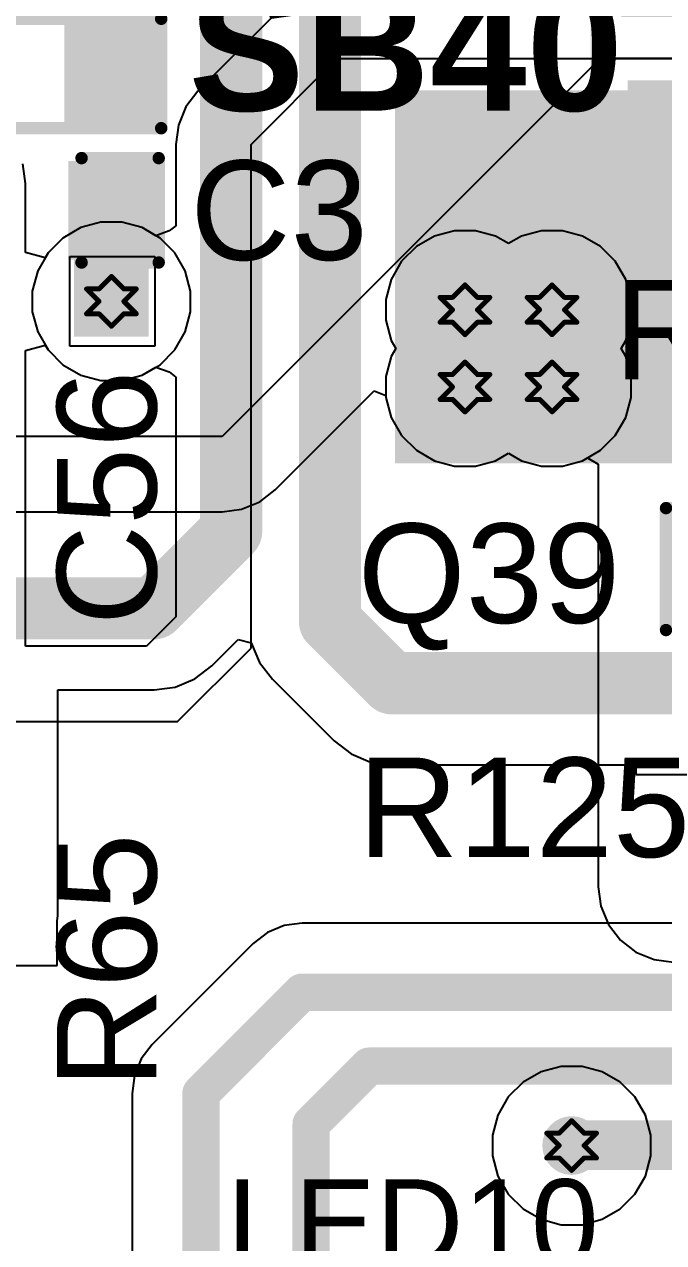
# Model space of a CAD drawing. Header units: inches. Extents: x -3 to 5437, y -3 to 5435.
# Drawn here: x 41.14 to 47.67, y 7.72 to 20.16 of the extents above; entities that cross this region are included whole.
import ezdxf

# ---------------------------------------------------------------- set-up
doc = ezdxf.new("R2010")
doc.units = ezdxf.units.IN
for name, color, linetype in [('Bottom Layer', 5, 'Continuous'), ('Bottom Solder', 6, 'Continuous'), ('Drill Drawing', 1, 'Continuous'), ('GND', 16, 'Continuous'), ('PWR', 76, 'Continuous'), ('Top Layer', 1, 'Continuous'), ('Top Overlay', 2, 'Continuous'), ('Top Paste', 8, 'Continuous'), ('Top Solder', 216, 'Continuous'), ('Via Holes', 16, 'Continuous')]:
    doc.layers.add(name, color=color, linetype=linetype)
doc.styles.add('Arial', font='', dxfattribs={"height": 0.2})
doc.styles.add('Arial_Bold', font='', dxfattribs={"height": 0.2})
doc.styles.get('Arial').set_extended_font_data('Arial')
doc.styles.get('Arial_Bold').set_extended_font_data('Arial', bold=True)

# ---------------------------------------------------------------- blocks, each defined once
blk = doc.blocks.new('SOT23_3_151')
at = {"layer": 'Top Layer'}
for points in [[(0.4, 0.675), (-0.4, 0.675), (-0.4, 1.475), (0.4, 1.475)], [(-0.55, -1.475), (-1.35, -1.475), (-1.35, -0.675), (-0.55, -0.675)], [(1.35, -1.475), (0.55, -1.475), (0.55, -0.675), (1.35, -0.675)]]:
    blk.add_hatch(color=1, dxfattribs=at).paths.add_polyline_path(points)
at = {"layer": 'Top Paste'}
for points in [[(0.4, 0.675), (-0.4, 0.675), (-0.4, 1.475), (0.4, 1.475)], [(-0.55, -1.475), (-1.35, -1.475), (-1.35, -0.675), (-0.55, -0.675)], [(1.35, -1.475), (0.55, -1.475), (0.55, -0.675), (1.35, -0.675)]]:
    blk.add_hatch(color=8, dxfattribs=at).paths.add_polyline_path(points)
at = {"layer": 'Top Solder'}
for points in [[(0.501, 0.573), (-0.502, 0.573), (-0.502, 1.577), (0.501, 1.577)], [(-0.449, -1.577), (-1.452, -1.577), (-1.452, -0.573), (-0.449, -0.573)], [(1.451, -1.577), (0.448, -1.577), (0.448, -0.573), (1.451, -0.573)]]:
    blk.add_hatch(color=216, dxfattribs=at).paths.add_polyline_path(points)
at = {"layer": 'Top Overlay'}
for points in [[(-1.55, 0.737, 0.127, 0.127, 0), (-0.661, 0.737, 0.127, 0.127, 0)], [(-1.55, -0.508, 0.127, 0.127, 0), (-1.55, 0.737, 0.127, 0.127, 0)], [(0.66, 0.737, 0.127, 0.127, 0), (1.549, 0.737, 0.127, 0.127, 0)], [(1.549, -0.508, 0.127, 0.127, 0), (1.549, 0.737, 0.127, 0.127, 0)], [(-0.28, -0.737, 0.127, 0.127, 0), (0.279, -0.737, 0.127, 0.127, 0)]]:
    blk.add_lwpolyline(points, format="xyseb", dxfattribs=at)
for points in [[(-1.581, 0.737, 0.0635, 0.0635, 1), (-1.518, 0.737, 0.0635, 0.0635, 1)], [(-1.581, 0.737, 0.0635, 0.0635, 1), (-1.518, 0.737, 0.0635, 0.0635, 1)], [(-0.692, 0.737, 0.0635, 0.0635, 1), (-0.629, 0.737, 0.0635, 0.0635, 1)], [(0.628, 0.737, 0.0635, 0.0635, 1), (0.692, 0.737, 0.0635, 0.0635, 1)], [(1.517, 0.737, 0.0635, 0.0635, 1), (1.581, 0.737, 0.0635, 0.0635, 1)], [(1.517, 0.737, 0.0635, 0.0635, 1), (1.581, 0.737, 0.0635, 0.0635, 1)], [(-1.581, -0.508, 0.0635, 0.0635, 1), (-1.518, -0.508, 0.0635, 0.0635, 1)], [(1.517, -0.508, 0.0635, 0.0635, 1), (1.581, -0.508, 0.0635, 0.0635, 1)], [(-0.311, -0.737, 0.0635, 0.0635, 1), (-0.248, -0.737, 0.0635, 0.0635, 1)], [(0.247, -0.737, 0.0635, 0.0635, 1), (0.311, -0.737, 0.0635, 0.0635, 1)], [(-1.575, -1.118, 0.25, 0.25, 1), (-1.727, -1.118, 0.25, 0.25, 1)], [(-1.79, -1.118, 0.125, 0.125, 1), (-1.665, -1.118, 0.125, 0.125, 1)], [(-1.637, -1.118, 0.125, 0.125, 1), (-1.512, -1.118, 0.125, 0.125, 1)]]:
    blk.add_lwpolyline(points, format="xyseb", close=True, dxfattribs=at)
blk = doc.blocks.new('P____DI__5_154')
at = {"layer": 'Top Layer'}
for points in [[(-1.68, 4.421), (1.68, 4.421), (1.68, -0.439), (-1.68, -0.439)], [(-1.615, -1.291), (-0.225, -1.291), (-0.225, -2.691), (-1.615, -2.691)], [(0.225, -1.291), (1.615, -1.291), (1.615, -2.691), (0.225, -2.691)]]:
    blk.add_hatch(color=1, dxfattribs=at).paths.add_polyline_path(points)
at = {"layer": 'Top Paste'}
for points in [[(-1.68, 4.421), (1.68, 4.421), (1.68, -0.439), (-1.68, -0.439)], [(-1.615, -1.291), (-0.225, -1.291), (-0.225, -2.691), (-1.615, -2.691)], [(0.225, -1.291), (1.615, -1.291), (1.615, -2.691), (0.225, -2.691)]]:
    blk.add_hatch(color=8, dxfattribs=at).paths.add_polyline_path(points)
at = {"layer": 'Top Solder'}
for points in [[(-1.782, 4.523), (1.782, 4.523), (1.782, -0.541), (-1.782, -0.541)], [(-1.717, -1.189), (-0.123, -1.189), (-0.123, -2.793), (-1.717, -2.793)], [(0.123, -1.189), (1.717, -1.189), (1.717, -2.793), (0.123, -2.793)]]:
    blk.add_hatch(color=216, dxfattribs=at).paths.add_polyline_path(points)
at = {"layer": 'Top Overlay'}
for points in [[(-2.032, 3.505, 0.127, 0.127, 0), (-1.854, 3.505, 0.127, 0.127, 0)], [(-2.032, -1.118, 0.127, 0.127, 0), (-2.032, 3.505, 0.127, 0.127, 0)], [(1.854, 3.505, 0.127, 0.127, 0), (2.032, 3.505, 0.127, 0.127, 0)], [(2.032, -1.118, 0.127, 0.127, 0), (2.032, 3.505, 0.127, 0.127, 0)]]:
    blk.add_lwpolyline(points, format="xyseb", dxfattribs=at)
for points in [[(-2.064, 3.505, 0.0635, 0.0635, 1), (-2, 3.505, 0.0635, 0.0635, 1)], [(-2.064, 3.505, 0.0635, 0.0635, 1), (-2, 3.505, 0.0635, 0.0635, 1)], [(-1.886, 3.505, 0.0635, 0.0635, 1), (-1.822, 3.505, 0.0635, 0.0635, 1)], [(1.822, 3.505, 0.0635, 0.0635, 1), (1.886, 3.505, 0.0635, 0.0635, 1)], [(2, 3.505, 0.0635, 0.0635, 1), (2.064, 3.505, 0.0635, 0.0635, 1)], [(2, 3.505, 0.0635, 0.0635, 1), (2.064, 3.505, 0.0635, 0.0635, 1)], [(-2.064, -1.118, 0.0635, 0.0635, 1), (-2, -1.118, 0.0635, 0.0635, 1)], [(2, -1.118, 0.0635, 0.0635, 1), (2.064, -1.118, 0.0635, 0.0635, 1)], [(-1.905, -2.108, 0.254, 0.254, 1), (-2.159, -2.108, 0.254, 0.254, 1)], [(-2.223, -2.108, 0.127, 0.127, 1), (-2.095, -2.108, 0.127, 0.127, 1)], [(-1.968, -2.108, 0.127, 0.127, 1), (-1.841, -2.108, 0.127, 0.127, 1)]]:
    blk.add_lwpolyline(points, format="xyseb", close=True, dxfattribs=at)
blk = doc.blocks.new('S______B______243')
at = {"layer": 'Top Layer'}
for points in [[(-1.143, -0.4445), (-1.143, 0.4445), (-0.381, 0.4445), (-0.381, -0.4445)], [(0.381, -0.4445), (0.381, 0.4445), (1.143, 0.4445), (1.143, -0.4445)]]:
    blk.add_hatch(color=1, dxfattribs=at).paths.add_polyline_path(points)
at = {"layer": 'Top Paste'}
for points in [[(-1.143, -0.4445), (-1.143, 0.4445), (-0.381, 0.4445), (-0.381, -0.4445)], [(0.381, -0.4445), (0.381, 0.4445), (1.143, 0.4445), (1.143, -0.4445)]]:
    blk.add_hatch(color=8, dxfattribs=at).paths.add_polyline_path(points)
at = {"layer": 'Top Solder'}
for points in [[(-1.2446, -0.5461), (-1.2446, 0.5461), (-0.2794, 0.5461), (-0.2794, -0.5461)], [(0.2794, -0.5461), (0.2794, 0.5461), (1.2446, 0.5461), (1.2446, -0.5461)]]:
    blk.add_hatch(color=216, dxfattribs=at).paths.add_polyline_path(points)
at = {"layer": 'Top Overlay'}
for points in [[(-1.27, 0.5588, 0.127, 0.127, 0), (1.27, 0.5588, 0.127, 0.127, 0)], [(-1.27, -0.5588, 0.127, 0.127, 0), (-1.27, 0.5588, 0.127, 0.127, 0)], [(1.27, -0.5588, 0.127, 0.127, 0), (1.27, 0.5588, 0.127, 0.127, 0)], [(-1.27, -0.5588, 0.127, 0.127, 0), (1.27, -0.5588, 0.127, 0.127, 0)]]:
    blk.add_lwpolyline(points, format="xyseb", dxfattribs=at)
for points in [[(-1.30175, 0.5588, 0.0635, 0.0635, 1), (-1.23825, 0.5588, 0.0635, 0.0635, 1)], [(-1.30175, 0.5588, 0.0635, 0.0635, 1), (-1.23825, 0.5588, 0.0635, 0.0635, 1)], [(1.23825, 0.5588, 0.0635, 0.0635, 1), (1.30175, 0.5588, 0.0635, 0.0635, 1)], [(1.23825, 0.5588, 0.0635, 0.0635, 1), (1.30175, 0.5588, 0.0635, 0.0635, 1)], [(-1.30175, -0.5588, 0.0635, 0.0635, 1), (-1.23825, -0.5588, 0.0635, 0.0635, 1)], [(-1.30175, -0.5588, 0.0635, 0.0635, 1), (-1.23825, -0.5588, 0.0635, 0.0635, 1)], [(1.23825, -0.5588, 0.0635, 0.0635, 1), (1.30175, -0.5588, 0.0635, 0.0635, 1)], [(1.23825, -0.5588, 0.0635, 0.0635, 1), (1.30175, -0.5588, 0.0635, 0.0635, 1)]]:
    blk.add_lwpolyline(points, format="xyseb", close=True, dxfattribs=at)
blk = doc.blocks.new('C__0603_269')
at = {"layer": 'Top Layer'}
for points in [[(-0.381, 0.445), (-0.381, -0.445), (-1.143, -0.445), (-1.143, 0.445)], [(1.143, 0.445), (1.143, -0.445), (0.381, -0.445), (0.381, 0.445)]]:
    blk.add_hatch(color=1, dxfattribs=at).paths.add_polyline_path(points)
at = {"layer": 'Top Paste'}
for points in [[(-0.381, 0.445), (-0.381, -0.445), (-1.143, -0.445), (-1.143, 0.445)], [(1.143, 0.445), (1.143, -0.445), (0.381, -0.445), (0.381, 0.445)]]:
    blk.add_hatch(color=8, dxfattribs=at).paths.add_polyline_path(points)
at = {"layer": 'Top Solder'}
for points in [[(-0.321, 0.504), (-0.321, -0.504), (-1.203, -0.504), (-1.203, 0.504)], [(1.203, 0.504), (1.203, -0.504), (0.321, -0.504), (0.321, 0.504)]]:
    blk.add_hatch(color=216, dxfattribs=at).paths.add_polyline_path(points)
at = {"layer": 'Top Overlay'}
for points in [[(-1.245, -0.533, 0.127, 0.127, 0), (-1.245, 0.533, 0.127, 0.127, 0)], [(-1.245, 0.533, 0.127, 0.127, 0), (-0.457, 0.533, 0.127, 0.127, 0)], [(0.457, 0.533, 0.127, 0.127, 0), (1.245, 0.533, 0.127, 0.127, 0)], [(1.245, -0.533, 0.127, 0.127, 0), (1.245, 0.533, 0.127, 0.127, 0)], [(-1.245, -0.533, 0.127, 0.127, 0), (-0.457, -0.533, 0.127, 0.127, 0)], [(0.457, -0.533, 0.127, 0.127, 0), (1.245, -0.533, 0.127, 0.127, 0)]]:
    blk.add_lwpolyline(points, format="xyseb", dxfattribs=at)
for points in [[(-1.276, 0.533, 0.0635, 0.0635, 1), (-1.213, 0.533, 0.0635, 0.0635, 1)], [(-1.276, 0.533, 0.0635, 0.0635, 1), (-1.213, 0.533, 0.0635, 0.0635, 1)], [(-0.489, 0.533, 0.0635, 0.0635, 1), (-0.425, 0.533, 0.0635, 0.0635, 1)], [(0.425, 0.533, 0.0635, 0.0635, 1), (0.489, 0.533, 0.0635, 0.0635, 1)], [(1.213, 0.533, 0.0635, 0.0635, 1), (1.276, 0.533, 0.0635, 0.0635, 1)], [(1.213, 0.533, 0.0635, 0.0635, 1), (1.276, 0.533, 0.0635, 0.0635, 1)], [(-1.276, -0.533, 0.0635, 0.0635, 1), (-1.213, -0.533, 0.0635, 0.0635, 1)], [(-1.276, -0.533, 0.0635, 0.0635, 1), (-1.213, -0.533, 0.0635, 0.0635, 1)], [(-0.489, -0.533, 0.0635, 0.0635, 1), (-0.425, -0.533, 0.0635, 0.0635, 1)], [(0.425, -0.533, 0.0635, 0.0635, 1), (0.489, -0.533, 0.0635, 0.0635, 1)], [(1.213, -0.533, 0.0635, 0.0635, 1), (1.276, -0.533, 0.0635, 0.0635, 1)], [(1.213, -0.533, 0.0635, 0.0635, 1), (1.276, -0.533, 0.0635, 0.0635, 1)]]:
    blk.add_lwpolyline(points, format="xyseb", close=True, dxfattribs=at)

msp = doc.modelspace()

# ---------------------------------------------------------------- hatches: boundary and pattern name
at = {"layer": 'Bottom Layer'}
h = msp.add_hatch(color=5, dxfattribs=at)
edge = h.paths.add_edge_path()
edge.add_arc((42.034, 17.333), 0.3, 0, 360)
h = msp.add_hatch(color=5, dxfattribs=at)
edge = h.paths.add_edge_path()
edge.add_arc((45.644, 17.247), 0.3, 0, 360)
h = msp.add_hatch(color=5, dxfattribs=at)
edge = h.paths.add_edge_path()
edge.add_arc((46.533, 17.247), 0.3, 0, 360)
h = msp.add_hatch(color=5, dxfattribs=at)
edge = h.paths.add_edge_path()
edge.add_arc((45.644, 16.459), 0.3, 0, 360)
h = msp.add_hatch(color=5, dxfattribs=at)
edge = h.paths.add_edge_path()
edge.add_arc((46.533, 16.459), 0.3, 0, 360)
h = msp.add_hatch(color=5, dxfattribs=at)
edge = h.paths.add_edge_path()
edge.add_arc((46.733, 8.713), 0.3, 0, 360)
at = {"layer": 'Bottom Solder'}
h = msp.add_hatch(color=6, dxfattribs=at)
edge = h.paths.add_edge_path()
edge.add_arc((42.034, 17.333), 0.15, 0, 360)
h = msp.add_hatch(color=6, dxfattribs=at)
edge = h.paths.add_edge_path()
edge.add_arc((45.644, 17.247), 0.15, 0, 360)
h = msp.add_hatch(color=6, dxfattribs=at)
edge = h.paths.add_edge_path()
edge.add_arc((46.533, 17.247), 0.15, 0, 360)
h = msp.add_hatch(color=6, dxfattribs=at)
edge = h.paths.add_edge_path()
edge.add_arc((45.644, 16.459), 0.15, 0, 360)
h = msp.add_hatch(color=6, dxfattribs=at)
edge = h.paths.add_edge_path()
edge.add_arc((46.533, 16.459), 0.15, 0, 360)
h = msp.add_hatch(color=6, dxfattribs=at)
edge = h.paths.add_edge_path()
edge.add_arc((46.733, 8.713), 0.15, 0, 360)
at = {"layer": 'GND'}
h = msp.add_hatch(color=16, dxfattribs=at)
edge = h.paths.add_edge_path()
edge.add_arc((42.034, 17.333), 0.3, 0, 360)
h = msp.add_hatch(color=16, dxfattribs=at)
edge = h.paths.add_edge_path()
edge.add_arc((45.644, 17.247), 0.3, 0, 360)
h = msp.add_hatch(color=16, dxfattribs=at)
edge = h.paths.add_edge_path()
edge.add_arc((46.533, 17.247), 0.3, 0, 360)
h = msp.add_hatch(color=16, dxfattribs=at)
edge = h.paths.add_edge_path()
edge.add_arc((45.644, 16.459), 0.3, 0, 360)
h = msp.add_hatch(color=16, dxfattribs=at)
edge = h.paths.add_edge_path()
edge.add_arc((46.533, 16.459), 0.3, 0, 360)
h = msp.add_hatch(color=16, dxfattribs=at)
edge = h.paths.add_edge_path()
edge.add_arc((46.733, 8.713), 0.3, 0, 360)
at = {"layer": 'PWR'}
h = msp.add_hatch(color=76, dxfattribs=at)
edge = h.paths.add_edge_path()
edge.add_arc((42.034, 17.333), 0.3, 0, 360)
h = msp.add_hatch(color=76, dxfattribs=at)
edge = h.paths.add_edge_path()
edge.add_arc((45.644, 17.247), 0.3, 0, 360)
h = msp.add_hatch(color=76, dxfattribs=at)
edge = h.paths.add_edge_path()
edge.add_arc((46.533, 17.247), 0.3, 0, 360)
h = msp.add_hatch(color=76, dxfattribs=at)
edge = h.paths.add_edge_path()
edge.add_arc((45.644, 16.459), 0.3, 0, 360)
h = msp.add_hatch(color=76, dxfattribs=at)
edge = h.paths.add_edge_path()
edge.add_arc((46.533, 16.459), 0.3, 0, 360)
h = msp.add_hatch(color=76, dxfattribs=at)
edge = h.paths.add_edge_path()
edge.add_arc((46.733, 8.713), 0.3, 0, 360)
at = {"layer": 'Top Layer'}
for points in [[(41.653, 19.216), (42.415, 19.216), (42.415, 24.965), (41.653, 24.965)], [(44.929, 15.679), (48.273, 15.679), (48.273, 19.488), (44.929, 19.488)], [(44.929, 17.311), (51.216, 17.311), (51.216, 19.488), (44.929, 19.488)], [(41.653, 16.973), (42.415, 16.973), (42.415, 18.708), (41.653, 18.708)]]:
    msp.add_hatch(color=1, dxfattribs=at).paths.add_polyline_path(points)
h = msp.add_hatch(color=1, dxfattribs=at)
edge = h.paths.add_edge_path()
edge.add_arc((42.034, 17.333), 0.3, 0, 360)
h = msp.add_hatch(color=1, dxfattribs=at)
edge = h.paths.add_edge_path()
edge.add_arc((45.644, 17.247), 0.3, 0, 360)
h = msp.add_hatch(color=1, dxfattribs=at)
edge = h.paths.add_edge_path()
edge.add_arc((46.533, 17.247), 0.3, 0, 360)
h = msp.add_hatch(color=1, dxfattribs=at)
edge = h.paths.add_edge_path()
edge.add_arc((45.644, 16.459), 0.3, 0, 360)
h = msp.add_hatch(color=1, dxfattribs=at)
edge = h.paths.add_edge_path()
edge.add_arc((46.533, 16.459), 0.3, 0, 360)
h = msp.add_hatch(color=1, dxfattribs=at)
edge = h.paths.add_edge_path()
edge.add_arc((46.733, 8.713), 0.3, 0, 360)
at = {"layer": 'Top Solder'}
h = msp.add_hatch(color=216, dxfattribs=at)
edge = h.paths.add_edge_path()
edge.add_arc((42.034, 17.333), 0.15, 0, 360)
h = msp.add_hatch(color=216, dxfattribs=at)
edge = h.paths.add_edge_path()
edge.add_arc((45.644, 17.247), 0.15, 0, 360)
h = msp.add_hatch(color=216, dxfattribs=at)
edge = h.paths.add_edge_path()
edge.add_arc((46.533, 17.247), 0.15, 0, 360)
h = msp.add_hatch(color=216, dxfattribs=at)
edge = h.paths.add_edge_path()
edge.add_arc((45.644, 16.459), 0.15, 0, 360)
h = msp.add_hatch(color=216, dxfattribs=at)
edge = h.paths.add_edge_path()
edge.add_arc((46.533, 16.459), 0.15, 0, 360)
h = msp.add_hatch(color=216, dxfattribs=at)
edge = h.paths.add_edge_path()
edge.add_arc((46.733, 8.713), 0.15, 0, 360)
at = {"layer": 'Via Holes'}
h = msp.add_hatch(color=7, dxfattribs=at)
edge = h.paths.add_edge_path()
edge.add_arc((42.034, 17.333), 0.15, 0, 360)
h = msp.add_hatch(color=7, dxfattribs=at)
edge = h.paths.add_edge_path()
edge.add_arc((45.644, 17.247), 0.15, 0, 360)
h = msp.add_hatch(color=7, dxfattribs=at)
edge = h.paths.add_edge_path()
edge.add_arc((46.533, 17.247), 0.15, 0, 360)
h = msp.add_hatch(color=7, dxfattribs=at)
edge = h.paths.add_edge_path()
edge.add_arc((45.644, 16.459), 0.15, 0, 360)
h = msp.add_hatch(color=7, dxfattribs=at)
edge = h.paths.add_edge_path()
edge.add_arc((46.533, 16.459), 0.15, 0, 360)
h = msp.add_hatch(color=7, dxfattribs=at)
edge = h.paths.add_edge_path()
edge.add_arc((46.733, 8.713), 0.15, 0, 360)

# ---------------------------------------------------------------- linework, layer by layer
at = {"layer": 'Bottom Layer'}
for p, q in [((47.023, 19.812), (43.163, 15.952)), ((51.636, 19.812), (47.023, 19.812)), ((41.722, 18.086), (41.538, 17.979)), ((41.927, 18.141), (41.722, 18.086)), ((42.14, 18.141), (41.927, 18.141)), ((42.346, 18.086), (42.14, 18.141)), ((42.53, 17.979), (42.346, 18.086)), ((41.538, 17.979), (41.387, 17.829)), ((42.68, 17.829), (42.53, 17.979)), ((41.387, 17.829), (41.281, 17.645)), ((42.787, 17.645), (42.68, 17.829)), ((41.281, 17.645), (41.226, 17.439)), ((42.842, 17.439), (42.787, 17.645)), ((41.226, 17.439), (41.226, 17.226)), ((42.842, 17.226), (42.842, 17.439)), ((41.226, 17.226), (41.281, 17.021)), ((42.787, 17.021), (42.842, 17.226)), ((41.281, 17.021), (41.387, 16.837)), ((42.68, 16.837), (42.787, 17.021)), ((41.387, 16.837), (41.538, 16.686)), ((42.53, 16.686), (42.68, 16.837)), ((41.538, 16.686), (41.722, 16.58)), ((42.346, 16.58), (42.53, 16.686)), ((41.722, 16.58), (41.927, 16.525)), ((42.14, 16.525), (42.346, 16.58)), ((41.927, 16.525), (42.14, 16.525)), ((43.707, 15.409), (44.718, 16.42)), ((44.718, 16.42), (44.836, 16.372)), ((44.836, 16.372), (44.836, 16.353)), ((44.836, 16.353), (44.891, 16.147)), ((44.891, 16.147), (44.997, 15.963)), ((43.163, 15.952), (40.386, 15.952)), ((44.997, 15.963), (45.148, 15.813)), ((45.148, 15.813), (45.332, 15.706)), ((45.332, 15.706), (45.537, 15.651)), ((45.75, 15.651), (45.956, 15.706)), ((45.956, 15.706), (46.088, 15.783)), ((46.088, 15.783), (46.221, 15.706)), ((46.221, 15.706), (46.426, 15.651)), ((46.639, 15.651), (46.845, 15.706)), ((46.845, 15.706), (46.895, 15.736)), ((46.895, 15.736), (47.005, 15.672)), ((45.537, 15.651), (45.75, 15.651)), ((46.426, 15.651), (46.639, 15.651)), ((47.005, 15.672), (47.005, 11.355)), ((43.548, 15.286), (43.707, 15.409)), ((40.386, 15.183), (43.163, 15.183)), ((43.163, 15.183), (43.362, 15.21)), ((43.362, 15.21), (43.548, 15.286)), ((47.005, 11.355), (47.032, 11.156)), ((47.032, 11.156), (47.108, 10.97)), ((47.108, 10.97), (47.231, 10.811)), ((47.231, 10.811), (47.39, 10.689)), ((47.39, 10.689), (47.575, 10.612)), ((47.575, 10.612), (47.774, 10.586)), ((46.421, 9.466), (46.237, 9.36)), ((46.626, 9.521), (46.421, 9.466)), ((46.839, 9.521), (46.626, 9.521)), ((47.045, 9.466), (46.839, 9.521)), ((47.229, 9.36), (47.045, 9.466)), ((46.237, 9.36), (46.086, 9.209)), ((47.379, 9.209), (47.229, 9.36)), ((46.086, 9.209), (45.98, 9.025)), ((47.486, 9.025), (47.379, 9.209)), ((45.98, 9.025), (45.925, 8.819)), ((47.541, 8.819), (47.486, 9.025)), ((45.925, 8.819), (45.925, 8.607)), ((47.541, 8.607), (47.541, 8.819)), ((45.925, 8.607), (45.98, 8.401)), ((47.486, 8.401), (47.541, 8.607)), ((45.98, 8.401), (46.086, 8.217)), ((47.379, 8.217), (47.486, 8.401)), ((46.086, 8.217), (46.237, 8.067)), ((47.229, 8.067), (47.379, 8.217)), ((46.237, 8.067), (46.421, 7.96)), ((47.045, 7.96), (47.229, 8.067)), ((46.421, 7.96), (46.626, 7.905)), ((46.626, 7.905), (46.839, 7.905)), ((46.839, 7.905), (47.045, 7.96))]:
    msp.add_line(p, q, dxfattribs=at)
at = {"layer": 'Drill Drawing'}
for points in [[(41.907, 17.46, 0.0508, 0.0508, 0), (42.034, 17.587, 0.0508, 0.0508, 0)], [(42.034, 17.587, 0.0508, 0.0508, 0), (42.161, 17.46, 0.0508, 0.0508, 0)], [(41.78, 17.46, 0.0508, 0.0508, 0), (41.907, 17.333, 0.0508, 0.0508, 0)], [(41.78, 17.46, 0.0508, 0.0508, 0), (41.907, 17.46, 0.0508, 0.0508, 0)], [(42.161, 17.46, 0.0508, 0.0508, 0), (42.288, 17.46, 0.0508, 0.0508, 0)], [(42.161, 17.333, 0.0508, 0.0508, 0), (42.288, 17.46, 0.0508, 0.0508, 0)], [(45.517, 17.374, 0.0508, 0.0508, 0), (45.644, 17.501, 0.0508, 0.0508, 0)], [(45.644, 17.501, 0.0508, 0.0508, 0), (45.771, 17.374, 0.0508, 0.0508, 0)], [(46.406, 17.374, 0.0508, 0.0508, 0), (46.533, 17.501, 0.0508, 0.0508, 0)], [(46.533, 17.501, 0.0508, 0.0508, 0), (46.66, 17.374, 0.0508, 0.0508, 0)], [(41.78, 17.206, 0.0508, 0.0508, 0), (41.907, 17.333, 0.0508, 0.0508, 0)], [(42.161, 17.333, 0.0508, 0.0508, 0), (42.288, 17.206, 0.0508, 0.0508, 0)], [(45.39, 17.374, 0.0508, 0.0508, 0), (45.517, 17.247, 0.0508, 0.0508, 0)], [(45.39, 17.374, 0.0508, 0.0508, 0), (45.517, 17.374, 0.0508, 0.0508, 0)], [(45.771, 17.374, 0.0508, 0.0508, 0), (45.898, 17.374, 0.0508, 0.0508, 0)], [(45.771, 17.247, 0.0508, 0.0508, 0), (45.898, 17.374, 0.0508, 0.0508, 0)], [(46.279, 17.374, 0.0508, 0.0508, 0), (46.406, 17.247, 0.0508, 0.0508, 0)], [(46.279, 17.374, 0.0508, 0.0508, 0), (46.406, 17.374, 0.0508, 0.0508, 0)], [(46.66, 17.374, 0.0508, 0.0508, 0), (46.787, 17.374, 0.0508, 0.0508, 0)], [(46.66, 17.247, 0.0508, 0.0508, 0), (46.787, 17.374, 0.0508, 0.0508, 0)], [(41.78, 17.206, 0.0508, 0.0508, 0), (41.907, 17.206, 0.0508, 0.0508, 0)], [(41.907, 17.206, 0.0508, 0.0508, 0), (42.034, 17.079, 0.0508, 0.0508, 0)], [(42.034, 17.079, 0.0508, 0.0508, 0), (42.161, 17.206, 0.0508, 0.0508, 0)], [(42.161, 17.206, 0.0508, 0.0508, 0), (42.288, 17.206, 0.0508, 0.0508, 0)], [(45.39, 17.12, 0.0508, 0.0508, 0), (45.517, 17.247, 0.0508, 0.0508, 0)], [(45.771, 17.247, 0.0508, 0.0508, 0), (45.898, 17.12, 0.0508, 0.0508, 0)], [(46.279, 17.12, 0.0508, 0.0508, 0), (46.406, 17.247, 0.0508, 0.0508, 0)], [(46.66, 17.247, 0.0508, 0.0508, 0), (46.787, 17.12, 0.0508, 0.0508, 0)], [(45.39, 17.12, 0.0508, 0.0508, 0), (45.517, 17.12, 0.0508, 0.0508, 0)], [(45.517, 17.12, 0.0508, 0.0508, 0), (45.644, 16.993, 0.0508, 0.0508, 0)], [(45.644, 16.993, 0.0508, 0.0508, 0), (45.771, 17.12, 0.0508, 0.0508, 0)], [(45.771, 17.12, 0.0508, 0.0508, 0), (45.898, 17.12, 0.0508, 0.0508, 0)], [(46.279, 17.12, 0.0508, 0.0508, 0), (46.406, 17.12, 0.0508, 0.0508, 0)], [(46.406, 17.12, 0.0508, 0.0508, 0), (46.533, 16.993, 0.0508, 0.0508, 0)], [(46.533, 16.993, 0.0508, 0.0508, 0), (46.66, 17.12, 0.0508, 0.0508, 0)], [(46.66, 17.12, 0.0508, 0.0508, 0), (46.787, 17.12, 0.0508, 0.0508, 0)], [(45.517, 16.586, 0.0508, 0.0508, 0), (45.644, 16.713, 0.0508, 0.0508, 0)], [(45.644, 16.713, 0.0508, 0.0508, 0), (45.771, 16.586, 0.0508, 0.0508, 0)], [(46.406, 16.586, 0.0508, 0.0508, 0), (46.533, 16.713, 0.0508, 0.0508, 0)], [(46.533, 16.713, 0.0508, 0.0508, 0), (46.66, 16.586, 0.0508, 0.0508, 0)], [(45.39, 16.586, 0.0508, 0.0508, 0), (45.517, 16.459, 0.0508, 0.0508, 0)], [(45.39, 16.586, 0.0508, 0.0508, 0), (45.517, 16.586, 0.0508, 0.0508, 0)], [(45.771, 16.586, 0.0508, 0.0508, 0), (45.898, 16.586, 0.0508, 0.0508, 0)], [(45.771, 16.459, 0.0508, 0.0508, 0), (45.898, 16.586, 0.0508, 0.0508, 0)], [(46.279, 16.586, 0.0508, 0.0508, 0), (46.406, 16.459, 0.0508, 0.0508, 0)], [(46.279, 16.586, 0.0508, 0.0508, 0), (46.406, 16.586, 0.0508, 0.0508, 0)], [(46.66, 16.586, 0.0508, 0.0508, 0), (46.787, 16.586, 0.0508, 0.0508, 0)], [(46.66, 16.459, 0.0508, 0.0508, 0), (46.787, 16.586, 0.0508, 0.0508, 0)], [(45.39, 16.332, 0.0508, 0.0508, 0), (45.517, 16.459, 0.0508, 0.0508, 0)], [(45.771, 16.459, 0.0508, 0.0508, 0), (45.898, 16.332, 0.0508, 0.0508, 0)], [(46.279, 16.332, 0.0508, 0.0508, 0), (46.406, 16.459, 0.0508, 0.0508, 0)], [(46.66, 16.459, 0.0508, 0.0508, 0), (46.787, 16.332, 0.0508, 0.0508, 0)], [(45.39, 16.332, 0.0508, 0.0508, 0), (45.517, 16.332, 0.0508, 0.0508, 0)], [(45.517, 16.332, 0.0508, 0.0508, 0), (45.644, 16.205, 0.0508, 0.0508, 0)], [(45.644, 16.205, 0.0508, 0.0508, 0), (45.771, 16.332, 0.0508, 0.0508, 0)], [(45.771, 16.332, 0.0508, 0.0508, 0), (45.898, 16.332, 0.0508, 0.0508, 0)], [(46.279, 16.332, 0.0508, 0.0508, 0), (46.406, 16.332, 0.0508, 0.0508, 0)], [(46.406, 16.332, 0.0508, 0.0508, 0), (46.533, 16.205, 0.0508, 0.0508, 0)], [(46.533, 16.205, 0.0508, 0.0508, 0), (46.66, 16.332, 0.0508, 0.0508, 0)], [(46.66, 16.332, 0.0508, 0.0508, 0), (46.787, 16.332, 0.0508, 0.0508, 0)], [(46.606, 8.84, 0.0508, 0.0508, 0), (46.733, 8.967, 0.0508, 0.0508, 0)], [(46.733, 8.967, 0.0508, 0.0508, 0), (46.86, 8.84, 0.0508, 0.0508, 0)], [(46.479, 8.84, 0.0508, 0.0508, 0), (46.606, 8.713, 0.0508, 0.0508, 0)], [(46.479, 8.84, 0.0508, 0.0508, 0), (46.606, 8.84, 0.0508, 0.0508, 0)], [(46.86, 8.84, 0.0508, 0.0508, 0), (46.987, 8.84, 0.0508, 0.0508, 0)], [(46.86, 8.713, 0.0508, 0.0508, 0), (46.987, 8.84, 0.0508, 0.0508, 0)], [(46.479, 8.586, 0.0508, 0.0508, 0), (46.606, 8.713, 0.0508, 0.0508, 0)], [(46.86, 8.713, 0.0508, 0.0508, 0), (46.987, 8.586, 0.0508, 0.0508, 0)], [(46.479, 8.586, 0.0508, 0.0508, 0), (46.606, 8.586, 0.0508, 0.0508, 0)], [(46.606, 8.586, 0.0508, 0.0508, 0), (46.733, 8.459, 0.0508, 0.0508, 0)], [(46.733, 8.459, 0.0508, 0.0508, 0), (46.86, 8.586, 0.0508, 0.0508, 0)], [(46.86, 8.586, 0.0508, 0.0508, 0), (46.987, 8.586, 0.0508, 0.0508, 0)]]:
    msp.add_lwpolyline(points, format="xyseb", dxfattribs=at)
for points in [[(42.021, 17.587, 0.0254, 0.0254, 1), (42.046, 17.587, 0.0254, 0.0254, 1)], [(42.021, 17.587, 0.0254, 0.0254, 1), (42.046, 17.587, 0.0254, 0.0254, 1)], [(41.767, 17.46, 0.0254, 0.0254, 1), (41.792, 17.46, 0.0254, 0.0254, 1)], [(41.767, 17.46, 0.0254, 0.0254, 1), (41.792, 17.46, 0.0254, 0.0254, 1)], [(41.894, 17.46, 0.0254, 0.0254, 1), (41.919, 17.46, 0.0254, 0.0254, 1)], [(41.894, 17.46, 0.0254, 0.0254, 1), (41.919, 17.46, 0.0254, 0.0254, 1)], [(42.148, 17.46, 0.0254, 0.0254, 1), (42.173, 17.46, 0.0254, 0.0254, 1)], [(42.148, 17.46, 0.0254, 0.0254, 1), (42.173, 17.46, 0.0254, 0.0254, 1)], [(42.275, 17.46, 0.0254, 0.0254, 1), (42.3, 17.46, 0.0254, 0.0254, 1)], [(42.275, 17.46, 0.0254, 0.0254, 1), (42.3, 17.46, 0.0254, 0.0254, 1)], [(45.631, 17.501, 0.0254, 0.0254, 1), (45.657, 17.501, 0.0254, 0.0254, 1)], [(45.631, 17.501, 0.0254, 0.0254, 1), (45.657, 17.501, 0.0254, 0.0254, 1)], [(46.52, 17.501, 0.0254, 0.0254, 1), (46.545, 17.501, 0.0254, 0.0254, 1)], [(46.52, 17.501, 0.0254, 0.0254, 1), (46.545, 17.501, 0.0254, 0.0254, 1)], [(41.894, 17.333, 0.0254, 0.0254, 1), (41.919, 17.333, 0.0254, 0.0254, 1)], [(41.894, 17.333, 0.0254, 0.0254, 1), (41.919, 17.333, 0.0254, 0.0254, 1)], [(42.148, 17.333, 0.0254, 0.0254, 1), (42.173, 17.333, 0.0254, 0.0254, 1)], [(42.148, 17.333, 0.0254, 0.0254, 1), (42.173, 17.333, 0.0254, 0.0254, 1)], [(45.377, 17.374, 0.0254, 0.0254, 1), (45.403, 17.374, 0.0254, 0.0254, 1)], [(45.377, 17.374, 0.0254, 0.0254, 1), (45.403, 17.374, 0.0254, 0.0254, 1)], [(45.504, 17.374, 0.0254, 0.0254, 1), (45.529, 17.374, 0.0254, 0.0254, 1)], [(45.504, 17.374, 0.0254, 0.0254, 1), (45.529, 17.374, 0.0254, 0.0254, 1)], [(45.758, 17.374, 0.0254, 0.0254, 1), (45.783, 17.374, 0.0254, 0.0254, 1)], [(45.758, 17.374, 0.0254, 0.0254, 1), (45.783, 17.374, 0.0254, 0.0254, 1)], [(45.885, 17.374, 0.0254, 0.0254, 1), (45.91, 17.374, 0.0254, 0.0254, 1)], [(45.885, 17.374, 0.0254, 0.0254, 1), (45.91, 17.374, 0.0254, 0.0254, 1)], [(46.266, 17.374, 0.0254, 0.0254, 1), (46.291, 17.374, 0.0254, 0.0254, 1)], [(46.266, 17.374, 0.0254, 0.0254, 1), (46.291, 17.374, 0.0254, 0.0254, 1)], [(46.393, 17.374, 0.0254, 0.0254, 1), (46.418, 17.374, 0.0254, 0.0254, 1)], [(46.393, 17.374, 0.0254, 0.0254, 1), (46.418, 17.374, 0.0254, 0.0254, 1)], [(46.647, 17.374, 0.0254, 0.0254, 1), (46.672, 17.374, 0.0254, 0.0254, 1)], [(46.647, 17.374, 0.0254, 0.0254, 1), (46.672, 17.374, 0.0254, 0.0254, 1)], [(46.774, 17.374, 0.0254, 0.0254, 1), (46.799, 17.374, 0.0254, 0.0254, 1)], [(46.774, 17.374, 0.0254, 0.0254, 1), (46.799, 17.374, 0.0254, 0.0254, 1)], [(41.767, 17.206, 0.0254, 0.0254, 1), (41.792, 17.206, 0.0254, 0.0254, 1)], [(41.767, 17.206, 0.0254, 0.0254, 1), (41.792, 17.206, 0.0254, 0.0254, 1)], [(41.894, 17.206, 0.0254, 0.0254, 1), (41.919, 17.206, 0.0254, 0.0254, 1)], [(41.894, 17.206, 0.0254, 0.0254, 1), (41.919, 17.206, 0.0254, 0.0254, 1)], [(42.148, 17.206, 0.0254, 0.0254, 1), (42.173, 17.206, 0.0254, 0.0254, 1)], [(42.148, 17.206, 0.0254, 0.0254, 1), (42.173, 17.206, 0.0254, 0.0254, 1)], [(42.275, 17.206, 0.0254, 0.0254, 1), (42.3, 17.206, 0.0254, 0.0254, 1)], [(42.275, 17.206, 0.0254, 0.0254, 1), (42.3, 17.206, 0.0254, 0.0254, 1)], [(45.504, 17.247, 0.0254, 0.0254, 1), (45.529, 17.247, 0.0254, 0.0254, 1)], [(45.504, 17.247, 0.0254, 0.0254, 1), (45.529, 17.247, 0.0254, 0.0254, 1)], [(45.758, 17.247, 0.0254, 0.0254, 1), (45.783, 17.247, 0.0254, 0.0254, 1)], [(45.758, 17.247, 0.0254, 0.0254, 1), (45.783, 17.247, 0.0254, 0.0254, 1)], [(46.393, 17.247, 0.0254, 0.0254, 1), (46.418, 17.247, 0.0254, 0.0254, 1)], [(46.393, 17.247, 0.0254, 0.0254, 1), (46.418, 17.247, 0.0254, 0.0254, 1)], [(46.647, 17.247, 0.0254, 0.0254, 1), (46.672, 17.247, 0.0254, 0.0254, 1)], [(46.647, 17.247, 0.0254, 0.0254, 1), (46.672, 17.247, 0.0254, 0.0254, 1)], [(42.021, 17.079, 0.0254, 0.0254, 1), (42.046, 17.079, 0.0254, 0.0254, 1)], [(42.021, 17.079, 0.0254, 0.0254, 1), (42.046, 17.079, 0.0254, 0.0254, 1)], [(45.377, 17.12, 0.0254, 0.0254, 1), (45.403, 17.12, 0.0254, 0.0254, 1)], [(45.377, 17.12, 0.0254, 0.0254, 1), (45.403, 17.12, 0.0254, 0.0254, 1)], [(45.504, 17.12, 0.0254, 0.0254, 1), (45.529, 17.12, 0.0254, 0.0254, 1)], [(45.504, 17.12, 0.0254, 0.0254, 1), (45.529, 17.12, 0.0254, 0.0254, 1)], [(45.758, 17.12, 0.0254, 0.0254, 1), (45.783, 17.12, 0.0254, 0.0254, 1)], [(45.758, 17.12, 0.0254, 0.0254, 1), (45.783, 17.12, 0.0254, 0.0254, 1)], [(45.885, 17.12, 0.0254, 0.0254, 1), (45.91, 17.12, 0.0254, 0.0254, 1)], [(45.885, 17.12, 0.0254, 0.0254, 1), (45.91, 17.12, 0.0254, 0.0254, 1)], [(46.266, 17.12, 0.0254, 0.0254, 1), (46.291, 17.12, 0.0254, 0.0254, 1)], [(46.266, 17.12, 0.0254, 0.0254, 1), (46.291, 17.12, 0.0254, 0.0254, 1)], [(46.393, 17.12, 0.0254, 0.0254, 1), (46.418, 17.12, 0.0254, 0.0254, 1)], [(46.393, 17.12, 0.0254, 0.0254, 1), (46.418, 17.12, 0.0254, 0.0254, 1)], [(46.647, 17.12, 0.0254, 0.0254, 1), (46.672, 17.12, 0.0254, 0.0254, 1)], [(46.647, 17.12, 0.0254, 0.0254, 1), (46.672, 17.12, 0.0254, 0.0254, 1)], [(46.774, 17.12, 0.0254, 0.0254, 1), (46.799, 17.12, 0.0254, 0.0254, 1)], [(46.774, 17.12, 0.0254, 0.0254, 1), (46.799, 17.12, 0.0254, 0.0254, 1)], [(45.631, 16.993, 0.0254, 0.0254, 1), (45.657, 16.993, 0.0254, 0.0254, 1)], [(45.631, 16.993, 0.0254, 0.0254, 1), (45.657, 16.993, 0.0254, 0.0254, 1)], [(46.52, 16.993, 0.0254, 0.0254, 1), (46.545, 16.993, 0.0254, 0.0254, 1)], [(46.52, 16.993, 0.0254, 0.0254, 1), (46.545, 16.993, 0.0254, 0.0254, 1)], [(45.631, 16.713, 0.0254, 0.0254, 1), (45.657, 16.713, 0.0254, 0.0254, 1)], [(45.631, 16.713, 0.0254, 0.0254, 1), (45.657, 16.713, 0.0254, 0.0254, 1)], [(46.52, 16.713, 0.0254, 0.0254, 1), (46.545, 16.713, 0.0254, 0.0254, 1)], [(46.52, 16.713, 0.0254, 0.0254, 1), (46.545, 16.713, 0.0254, 0.0254, 1)], [(45.377, 16.586, 0.0254, 0.0254, 1), (45.403, 16.586, 0.0254, 0.0254, 1)], [(45.377, 16.586, 0.0254, 0.0254, 1), (45.403, 16.586, 0.0254, 0.0254, 1)], [(45.504, 16.586, 0.0254, 0.0254, 1), (45.529, 16.586, 0.0254, 0.0254, 1)], [(45.504, 16.586, 0.0254, 0.0254, 1), (45.529, 16.586, 0.0254, 0.0254, 1)], [(45.758, 16.586, 0.0254, 0.0254, 1), (45.783, 16.586, 0.0254, 0.0254, 1)], [(45.758, 16.586, 0.0254, 0.0254, 1), (45.783, 16.586, 0.0254, 0.0254, 1)], [(45.885, 16.586, 0.0254, 0.0254, 1), (45.91, 16.586, 0.0254, 0.0254, 1)], [(45.885, 16.586, 0.0254, 0.0254, 1), (45.91, 16.586, 0.0254, 0.0254, 1)], [(46.266, 16.586, 0.0254, 0.0254, 1), (46.291, 16.586, 0.0254, 0.0254, 1)], [(46.266, 16.586, 0.0254, 0.0254, 1), (46.291, 16.586, 0.0254, 0.0254, 1)], [(46.393, 16.586, 0.0254, 0.0254, 1), (46.418, 16.586, 0.0254, 0.0254, 1)], [(46.393, 16.586, 0.0254, 0.0254, 1), (46.418, 16.586, 0.0254, 0.0254, 1)], [(46.647, 16.586, 0.0254, 0.0254, 1), (46.672, 16.586, 0.0254, 0.0254, 1)], [(46.647, 16.586, 0.0254, 0.0254, 1), (46.672, 16.586, 0.0254, 0.0254, 1)], [(46.774, 16.586, 0.0254, 0.0254, 1), (46.799, 16.586, 0.0254, 0.0254, 1)], [(46.774, 16.586, 0.0254, 0.0254, 1), (46.799, 16.586, 0.0254, 0.0254, 1)], [(45.504, 16.459, 0.0254, 0.0254, 1), (45.529, 16.459, 0.0254, 0.0254, 1)], [(45.504, 16.459, 0.0254, 0.0254, 1), (45.529, 16.459, 0.0254, 0.0254, 1)], [(45.758, 16.459, 0.0254, 0.0254, 1), (45.783, 16.459, 0.0254, 0.0254, 1)], [(45.758, 16.459, 0.0254, 0.0254, 1), (45.783, 16.459, 0.0254, 0.0254, 1)], [(46.393, 16.459, 0.0254, 0.0254, 1), (46.418, 16.459, 0.0254, 0.0254, 1)], [(46.393, 16.459, 0.0254, 0.0254, 1), (46.418, 16.459, 0.0254, 0.0254, 1)], [(46.647, 16.459, 0.0254, 0.0254, 1), (46.672, 16.459, 0.0254, 0.0254, 1)], [(46.647, 16.459, 0.0254, 0.0254, 1), (46.672, 16.459, 0.0254, 0.0254, 1)], [(45.377, 16.332, 0.0254, 0.0254, 1), (45.403, 16.332, 0.0254, 0.0254, 1)], [(45.377, 16.332, 0.0254, 0.0254, 1), (45.403, 16.332, 0.0254, 0.0254, 1)], [(45.504, 16.332, 0.0254, 0.0254, 1), (45.529, 16.332, 0.0254, 0.0254, 1)], [(45.504, 16.332, 0.0254, 0.0254, 1), (45.529, 16.332, 0.0254, 0.0254, 1)], [(45.758, 16.332, 0.0254, 0.0254, 1), (45.783, 16.332, 0.0254, 0.0254, 1)], [(45.758, 16.332, 0.0254, 0.0254, 1), (45.783, 16.332, 0.0254, 0.0254, 1)], [(45.885, 16.332, 0.0254, 0.0254, 1), (45.91, 16.332, 0.0254, 0.0254, 1)], [(45.885, 16.332, 0.0254, 0.0254, 1), (45.91, 16.332, 0.0254, 0.0254, 1)], [(46.266, 16.332, 0.0254, 0.0254, 1), (46.291, 16.332, 0.0254, 0.0254, 1)], [(46.266, 16.332, 0.0254, 0.0254, 1), (46.291, 16.332, 0.0254, 0.0254, 1)], [(46.393, 16.332, 0.0254, 0.0254, 1), (46.418, 16.332, 0.0254, 0.0254, 1)], [(46.393, 16.332, 0.0254, 0.0254, 1), (46.418, 16.332, 0.0254, 0.0254, 1)], [(46.647, 16.332, 0.0254, 0.0254, 1), (46.672, 16.332, 0.0254, 0.0254, 1)], [(46.647, 16.332, 0.0254, 0.0254, 1), (46.672, 16.332, 0.0254, 0.0254, 1)], [(46.774, 16.332, 0.0254, 0.0254, 1), (46.799, 16.332, 0.0254, 0.0254, 1)], [(46.774, 16.332, 0.0254, 0.0254, 1), (46.799, 16.332, 0.0254, 0.0254, 1)], [(45.631, 16.205, 0.0254, 0.0254, 1), (45.657, 16.205, 0.0254, 0.0254, 1)], [(45.631, 16.205, 0.0254, 0.0254, 1), (45.657, 16.205, 0.0254, 0.0254, 1)], [(46.52, 16.205, 0.0254, 0.0254, 1), (46.545, 16.205, 0.0254, 0.0254, 1)], [(46.52, 16.205, 0.0254, 0.0254, 1), (46.545, 16.205, 0.0254, 0.0254, 1)], [(46.72, 8.967, 0.0254, 0.0254, 1), (46.745, 8.967, 0.0254, 0.0254, 1)], [(46.72, 8.967, 0.0254, 0.0254, 1), (46.745, 8.967, 0.0254, 0.0254, 1)], [(46.466, 8.84, 0.0254, 0.0254, 1), (46.491, 8.84, 0.0254, 0.0254, 1)], [(46.466, 8.84, 0.0254, 0.0254, 1), (46.491, 8.84, 0.0254, 0.0254, 1)], [(46.593, 8.84, 0.0254, 0.0254, 1), (46.618, 8.84, 0.0254, 0.0254, 1)], [(46.593, 8.84, 0.0254, 0.0254, 1), (46.618, 8.84, 0.0254, 0.0254, 1)], [(46.847, 8.84, 0.0254, 0.0254, 1), (46.872, 8.84, 0.0254, 0.0254, 1)], [(46.847, 8.84, 0.0254, 0.0254, 1), (46.872, 8.84, 0.0254, 0.0254, 1)], [(46.974, 8.84, 0.0254, 0.0254, 1), (46.999, 8.84, 0.0254, 0.0254, 1)], [(46.974, 8.84, 0.0254, 0.0254, 1), (46.999, 8.84, 0.0254, 0.0254, 1)], [(46.593, 8.713, 0.0254, 0.0254, 1), (46.618, 8.713, 0.0254, 0.0254, 1)], [(46.593, 8.713, 0.0254, 0.0254, 1), (46.618, 8.713, 0.0254, 0.0254, 1)], [(46.847, 8.713, 0.0254, 0.0254, 1), (46.872, 8.713, 0.0254, 0.0254, 1)], [(46.847, 8.713, 0.0254, 0.0254, 1), (46.872, 8.713, 0.0254, 0.0254, 1)], [(46.466, 8.586, 0.0254, 0.0254, 1), (46.491, 8.586, 0.0254, 0.0254, 1)], [(46.466, 8.586, 0.0254, 0.0254, 1), (46.491, 8.586, 0.0254, 0.0254, 1)], [(46.593, 8.586, 0.0254, 0.0254, 1), (46.618, 8.586, 0.0254, 0.0254, 1)], [(46.593, 8.586, 0.0254, 0.0254, 1), (46.618, 8.586, 0.0254, 0.0254, 1)], [(46.847, 8.586, 0.0254, 0.0254, 1), (46.872, 8.586, 0.0254, 0.0254, 1)], [(46.847, 8.586, 0.0254, 0.0254, 1), (46.872, 8.586, 0.0254, 0.0254, 1)], [(46.974, 8.586, 0.0254, 0.0254, 1), (46.999, 8.586, 0.0254, 0.0254, 1)], [(46.974, 8.586, 0.0254, 0.0254, 1), (46.999, 8.586, 0.0254, 0.0254, 1)], [(46.72, 8.459, 0.0254, 0.0254, 1), (46.745, 8.459, 0.0254, 0.0254, 1)], [(46.72, 8.459, 0.0254, 0.0254, 1), (46.745, 8.459, 0.0254, 0.0254, 1)]]:
    msp.add_lwpolyline(points, format="xyseb", close=True, dxfattribs=at)
at = {"layer": 'GND'}
for p, q in [((45.537, 18.055), (45.332, 18)), ((45.75, 18.055), (45.537, 18.055)), ((45.956, 18), (45.75, 18.055)), ((46.426, 18.055), (46.221, 18)), ((46.639, 18.055), (46.426, 18.055)), ((46.845, 18), (46.639, 18.055)), ((45.332, 18), (45.148, 17.893)), ((46.088, 17.923), (45.956, 18)), ((46.221, 18), (46.088, 17.923)), ((47.029, 17.893), (46.845, 18)), ((45.148, 17.893), (44.997, 17.743)), ((47.179, 17.743), (47.029, 17.893)), ((44.997, 17.743), (44.891, 17.558)), ((47.286, 17.558), (47.179, 17.743)), ((44.891, 17.558), (44.836, 17.353)), ((47.341, 17.353), (47.286, 17.558)), ((44.836, 17.353), (44.836, 17.14)), ((47.341, 17.14), (47.341, 17.353)), ((44.836, 17.14), (44.891, 16.935)), ((47.286, 16.935), (47.341, 17.14)), ((44.891, 16.935), (44.938, 16.853)), ((47.238, 16.853), (47.286, 16.935)), ((44.938, 16.853), (44.891, 16.771)), ((47.286, 16.771), (47.238, 16.853)), ((44.891, 16.771), (44.836, 16.566)), ((47.341, 16.566), (47.286, 16.771)), ((44.836, 16.566), (44.836, 16.353)), ((47.341, 16.353), (47.341, 16.566)), ((44.836, 16.353), (44.891, 16.147)), ((47.286, 16.147), (47.341, 16.353)), ((44.891, 16.147), (44.997, 15.963)), ((47.179, 15.963), (47.286, 16.147)), ((44.997, 15.963), (45.148, 15.813)), ((47.029, 15.813), (47.179, 15.963)), ((45.148, 15.813), (45.332, 15.706)), ((46.845, 15.706), (47.029, 15.813)), ((45.332, 15.706), (45.537, 15.651)), ((45.75, 15.651), (45.956, 15.706)), ((45.956, 15.706), (46.088, 15.783)), ((46.088, 15.783), (46.221, 15.706)), ((46.221, 15.706), (46.426, 15.651)), ((46.639, 15.651), (46.845, 15.706)), ((45.537, 15.651), (45.75, 15.651)), ((46.426, 15.651), (46.639, 15.651)), ((46.421, 9.466), (46.237, 9.36)), ((46.626, 9.521), (46.421, 9.466)), ((46.839, 9.521), (46.626, 9.521)), ((47.045, 9.466), (46.839, 9.521)), ((47.229, 9.36), (47.045, 9.466)), ((46.237, 9.36), (46.086, 9.209)), ((47.379, 9.209), (47.229, 9.36)), ((46.086, 9.209), (45.98, 9.025)), ((47.486, 9.025), (47.379, 9.209)), ((45.98, 9.025), (45.925, 8.819)), ((47.541, 8.819), (47.486, 9.025)), ((45.925, 8.819), (45.925, 8.607)), ((47.541, 8.607), (47.541, 8.819)), ((45.925, 8.607), (45.98, 8.401)), ((47.486, 8.401), (47.541, 8.607)), ((45.98, 8.401), (46.086, 8.217)), ((47.379, 8.217), (47.486, 8.401)), ((46.086, 8.217), (46.237, 8.067)), ((47.229, 8.067), (47.379, 8.217)), ((46.237, 8.067), (46.421, 7.96)), ((47.045, 7.96), (47.229, 8.067)), ((46.421, 7.96), (46.626, 7.905)), ((46.626, 7.905), (46.839, 7.905)), ((46.839, 7.905), (47.045, 7.96))]:
    msp.add_line(p, q, dxfattribs=at)
at = {"layer": 'PWR'}
for p, q in [((43.793, 20.355), (42.916, 19.479)), ((43.46, 18.935), (44.336, 19.812)), ((44.336, 19.812), (49.844, 19.812)), ((42.916, 19.479), (42.794, 19.32)), ((42.794, 19.32), (42.717, 19.134)), ((42.717, 19.134), (42.691, 18.935)), ((42.691, 18.935), (42.691, 18.105)), ((43.46, 13.792), (43.46, 18.935)), ((41.155, 18.537), (41.128, 18.736)), ((41.155, 17.833), (41.155, 18.537)), ((41.722, 18.086), (41.538, 17.979)), ((41.927, 18.141), (41.722, 18.086)), ((42.14, 18.141), (41.927, 18.141)), ((42.346, 18.086), (42.14, 18.141)), ((42.488, 18.004), (42.346, 18.086)), ((42.624, 18.053), (42.488, 18.004)), ((42.691, 18.105), (42.624, 18.053)), ((41.538, 17.979), (41.387, 17.829)), ((41.358, 17.778), (41.155, 17.833)), ((41.387, 17.829), (41.358, 17.778)), ((41.155, 16.833), (41.358, 16.887)), ((41.155, 13.811), (41.155, 16.833)), ((41.358, 16.887), (41.387, 16.837)), ((41.387, 16.837), (41.538, 16.686)), ((41.538, 16.686), (41.722, 16.58)), ((41.722, 16.58), (41.927, 16.525)), ((42.14, 16.525), (42.346, 16.58)), ((42.346, 16.58), (42.488, 16.662)), ((42.488, 16.662), (42.624, 16.612)), ((42.624, 16.612), (42.691, 16.56)), ((42.691, 16.56), (42.691, 14.111)), ((41.927, 16.525), (42.14, 16.525)), ((42.691, 14.111), (42.392, 13.811)), ((42.392, 13.811), (41.155, 13.811)), ((42.71, 13.043), (43.46, 13.792)), ((32.194, 13.043), (42.71, 13.043))]:
    msp.add_line(p, q, dxfattribs=at)
at = {"layer": 'Top Layer'}
for p, q in [((41.609, 16.876), (41.609, 17.79)), ((41.609, 17.79), (42.478, 17.79)), ((42.478, 17.79), (42.478, 16.876)), ((42.478, 16.876), (41.609, 16.876)), ((43.058, 13.611), (43.329, 13.882)), ((43.329, 13.882), (43.462, 13.848)), ((43.462, 13.848), (43.545, 13.647)), ((42.886, 13.478), (43.058, 13.611)), ((43.545, 13.647), (43.677, 13.475)), ((42.685, 13.395), (42.886, 13.478)), ((43.677, 13.475), (44.307, 12.845)), ((41.488, 11.059), (41.488, 13.367)), ((41.488, 13.367), (42.47, 13.367)), ((42.47, 13.367), (42.577, 13.381)), ((42.577, 13.381), (42.685, 13.395)), ((44.307, 12.845), (44.48, 12.713)), ((44.48, 12.713), (44.68, 12.629)), ((44.68, 12.629), (44.896, 12.601)), ((44.896, 12.601), (47.388, 12.601)), ((47.388, 12.601), (47.388, 12.502)), ((47.388, 12.502), (49.204, 12.502)), ((41.478, 11.009), (41.488, 11.059)), ((41.478, 10.551), (41.478, 11.009)), ((43.798, 10.959), (43.628, 10.889)), ((43.98, 10.983), (43.798, 10.959)), ((48.827, 10.983), (43.98, 10.983)), ((43.628, 10.889), (43.482, 10.777)), ((43.482, 10.777), (42.45, 9.745)), ((41.02, 10.551), (41.478, 10.551)), ((42.45, 9.745), (42.338, 9.599)), ((42.338, 9.599), (42.268, 9.429)), ((42.268, 9.429), (42.244, 9.246)), ((42.244, 9.246), (42.244, 5.233))]:
    msp.add_line(p, q, dxfattribs=at)
for points in [[(43.257, 14.987, 0.635, 0.635, 0), (43.257, 26.261, 0.635, 0.635, 0)], [(44.266, 14.063, 0.635, 0.635, 0), (44.266, 25.906, 0.635, 0.635, 0)], [(42.47, 14.199, 0.635, 0.635, 0), (43.257, 14.987, 0.635, 0.635, 0)], [(40.249, 14.199, 0.635, 0.635, 0), (42.47, 14.199, 0.635, 0.635, 0)], [(44.266, 14.063, 0.635, 0.635, 0), (44.896, 13.434, 0.635, 0.635, 0)], [(44.896, 13.434, 0.635, 0.635, 0), (48.273, 13.434, 0.635, 0.635, 0)], [(42.948, 9.246, 0.381, 0.381, 0), (43.98, 10.279, 0.381, 0.381, 0)], [(43.98, 10.279, 0.381, 0.381, 0), (49.223, 10.279, 0.381, 0.381, 0)], [(44.073, 8.933, 0.381, 0.381, 0), (44.664, 9.524, 0.381, 0.381, 0)], [(44.664, 9.524, 0.381, 0.381, 0), (48.506, 9.524, 0.381, 0.381, 0)], [(42.948, 5.233, 0.381, 0.381, 0), (42.948, 9.246, 0.381, 0.381, 0)], [(44.073, 6.478, 0.381, 0.381, 0), (44.073, 8.933, 0.381, 0.381, 0)], [(46.733, 8.713, 0.508, 0.508, 0), (46.738, 8.718, 0.508, 0.508, 0)], [(46.738, 8.718, 0.508, 0.508, 0), (48.063, 8.718, 0.508, 0.508, 0)]]:
    msp.add_lwpolyline(points, format="xyseb", dxfattribs=at)
for points in [[(43.098, 14.987, 0.318, 0.318, 1), (43.415, 14.987, 0.318, 0.318, 1)], [(43.098, 14.987, 0.318, 0.318, 1), (43.415, 14.987, 0.318, 0.318, 1)], [(42.311, 14.199, 0.318, 0.318, 1), (42.628, 14.199, 0.318, 0.318, 1)], [(42.311, 14.199, 0.318, 0.318, 1), (42.628, 14.199, 0.318, 0.318, 1)], [(44.107, 14.063, 0.318, 0.318, 1), (44.425, 14.063, 0.318, 0.318, 1)], [(44.107, 14.063, 0.318, 0.318, 1), (44.425, 14.063, 0.318, 0.318, 1)], [(44.737, 13.434, 0.318, 0.318, 1), (45.055, 13.434, 0.318, 0.318, 1)], [(44.737, 13.434, 0.318, 0.318, 1), (45.055, 13.434, 0.318, 0.318, 1)], [(43.885, 10.279, 0.191, 0.191, 1), (44.075, 10.279, 0.191, 0.191, 1)], [(43.885, 10.279, 0.191, 0.191, 1), (44.075, 10.279, 0.191, 0.191, 1)], [(44.569, 9.524, 0.191, 0.191, 1), (44.759, 9.524, 0.191, 0.191, 1)], [(44.569, 9.524, 0.191, 0.191, 1), (44.759, 9.524, 0.191, 0.191, 1)], [(42.853, 9.246, 0.191, 0.191, 1), (43.043, 9.246, 0.191, 0.191, 1)], [(42.853, 9.246, 0.191, 0.191, 1), (43.043, 9.246, 0.191, 0.191, 1)], [(43.978, 8.933, 0.191, 0.191, 1), (44.168, 8.933, 0.191, 0.191, 1)], [(43.978, 8.933, 0.191, 0.191, 1), (44.168, 8.933, 0.191, 0.191, 1)], [(46.606, 8.713, 0.254, 0.254, 1), (46.86, 8.713, 0.254, 0.254, 1)], [(46.611, 8.718, 0.254, 0.254, 1), (46.865, 8.718, 0.254, 0.254, 1)], [(46.611, 8.718, 0.254, 0.254, 1), (46.865, 8.718, 0.254, 0.254, 1)]]:
    msp.add_lwpolyline(points, format="xyseb", close=True, dxfattribs=at)

# ---------------------------------------------------------------- block references
for name, p in [('P____DI__5_154', (49.021, 20.779)), ('S______B______243', (41.272, 19.66)), ('C__0603_269', (41.272, 18.263)), ('SOT23_3_151', (49.246, 14.485))]:
    msp.add_blockref(name, p)

# ---------------------------------------------------------------- texts
at = {"layer": 'Top Overlay'}
for s, height, style, p in [('SB40', 1.27, 'Arial_Bold', (42.821, 19.28)), ('C3', 1.016, 'Arial', (42.838, 17.756)), ('R123', 1.016, 'Arial', (47.165, 16.536)), ('Q39', 1.016, 'Arial', (44.548, 14.049)), ('R125', 1.016, 'Arial', (44.552, 11.659)), ('LED10', 0.889, 'Arial', (43.212, 7.48))]:
    msp.add_text(s, height=height, dxfattribs=dict(at, style=style)).set_placement(p)
at = {"layer": 'Top Overlay', "style": 'Arial'}
for s, p in [('C56', (42.493, 14.025)), ('R65', (42.493, 9.298))]:
    msp.add_text(s, height=1.016, rotation=90, dxfattribs=at).set_placement(p)

doc.saveas('drawing.dxf')
